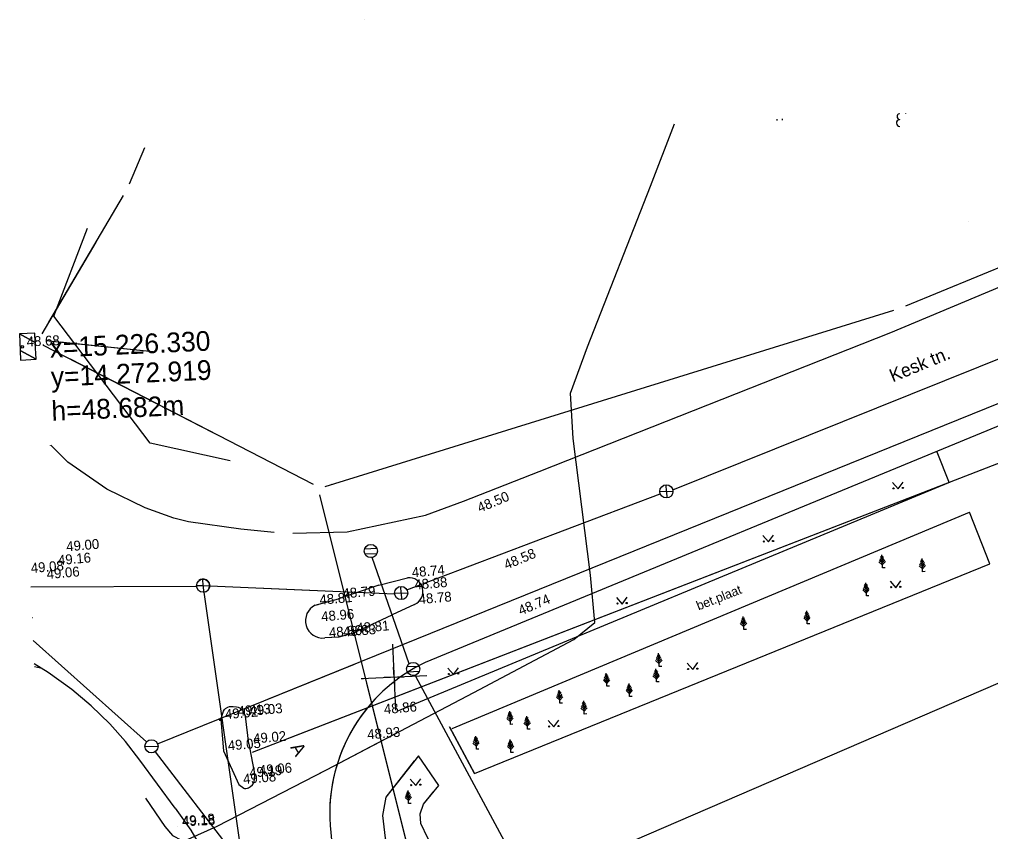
# Model space of a CAD drawing. Extents: x 641415 to 641588, y 6455822 to 6455964.
# Drawn here: x 641415.1 to 641488.8, y 6455902.4 to 6455964.1 of the extents above; entities that cross this region are included whole.
import ezdxf

# ---------------------------------------------------------------- set-up
doc = ezdxf.new("R2010")
doc.units = 0
for name, color, linetype in [('1', 7, 'Continuous'), ('12', 7, 'Continuous'), ('20', 7, 'Continuous'), ('21', 7, 'Continuous'), ('22', 7, 'Continuous'), ('23', 7, 'Continuous'), ('24', 7, 'Continuous'), ('26', 7, 'Continuous'), ('4', 7, 'Continuous'), ('5', 7, 'Continuous'), ('7', 7, 'Continuous'), ('Level 13', 7, 'Continuous'), ('Level 15', 7, 'Continuous'), ('Level 19', 7, 'Continuous'), ('Level 25', 7, 'Continuous'), ('Level 30', 7, 'Continuous'), ('Level 36', 7, 'Continuous'), ('Level 47', 7, 'Continuous'), ('Level 49', 7, 'Continuous'), ('Level 51', 7, 'Continuous'), ('Level 52', 7, 'Continuous'), ('Level 53', 7, 'Continuous'), ('Level 54', 7, 'Continuous'), ('Level 55', 7, 'Continuous')]:
    doc.layers.add(name, color=color, linetype=linetype)

# ---------------------------------------------------------------- blocks, each defined once
blk = doc.blocks.new('KRTRIS')
at = {"layer": 'Level 36'}
for q in [(0, 750), (-750, 0), (750, 0), (0, -750)]:
    blk.add_line((0, 0), q, dxfattribs=at)
blk = doc.blocks.new('VKOR20')
at = {"layer": '4'}
for p, q in [((0, 2500), (0, -2500)), ((-2500, 0), (2500, 0))]:
    blk.add_line(p, q, dxfattribs=at)
blk = doc.blocks.new('KRESK0')
at = {"layer": '23'}
for p, q in [((-458, 200), (458, 200)), ((-458, -200), (458, -200))]:
    blk.add_line(p, q, dxfattribs=at)
blk.add_circle((0, 0), 500, dxfattribs=at)
blk = doc.blocks.new('KKANK4')
at = {"layer": '22'}
for q in [(-500, 0), (0, 500), (500, 0), (0, -500)]:
    blk.add_line((0, 0), q, dxfattribs=at)
blk.add_circle((0, 0), 500, dxfattribs=at)
blk = doc.blocks.new('KMURU5')
at = {"layer": 'Level 15'}
for p, q in [((-403, 505), (0, 0)), ((0, 0), (397, 505))]:
    blk.add_line(p, q, dxfattribs=at)
for centre, radius in [((-353, 55), 42.8), ((347, 55), 45.2)]:
    blk.add_circle(centre, radius, dxfattribs=at)
blk = doc.blocks.new('KMAND6')
at = {"layer": '7'}
for p, q in [((0, 1350), (-248.65, 1598.65)), ((0, 1600), (-181.08, 1781.08)), ((0, 0), (0, 2000)), ((0, 1600), (181.08, 1781.08)), ((0, 1350), (248.65, 1598.65)), ((0, 450), (-491.89, 941.89)), ((0, 750), (-410.81, 1160.81)), ((0, 1050), (-329.73, 1379.73)), ((0, 1050), (329.73, 1379.73)), ((0, 750), (410.81, 1160.81)), ((0, 450), (491.89, 941.89)), ((400, 0), (0, 0))]:
    blk.add_line(p, q, dxfattribs=at)
blk = doc.blocks.new('KVEEK0')
at = {"layer": '21'}
blk.add_line((-500, 0), (500, 0), dxfattribs=at)
blk.add_circle((0, 0), 500, dxfattribs=at)
blk = doc.blocks.new('PUNKT9')
at = {"layer": '12'}
blk.add_circle((0, 0), 100, dxfattribs=at)

msp = doc.modelspace()

# ---------------------------------------------------------------- linework, layer by layer
at = {"layer": '1'}
for p, q in [((641441.295, 6455964.118), (641441.295, 6455964.118)), ((641447.944, 6455910.273), (641487.247, 6455926.702)), ((641488.778, 6455922.775), (641487.247, 6455926.702)), ((641488.778, 6455922.775), (641488.778, 6455922.775)), ((641445.049, 6455914.77), (641445.049, 6455914.77)), ((641454.265, 6455898.562), (641493.407, 6455915.436)), ((641443.532, 6455914.172), (641443.532, 6455914.172))]:
    msp.add_line(p, q, dxfattribs=at)
msp.add_lwpolyline([(641447.742, 6455910.405), (641449.641, 6455906.851), (641488.778, 6455922.775)], dxfattribs=at)
at = {"layer": '20'}
msp.add_line((641427.107, 6455902.831), (641427.107, 6455902.831), dxfattribs=at)
at = {"layer": '21'}
for p, q in [((641417.415, 6455931.786), (641417.427, 6455931.773)), ((641435.858, 6455925.104), (641439.972, 6455925.196)), ((641416.048, 6455918.705), (641416.075, 6455918.69))]:
    msp.add_line(p, q, dxfattribs=at)
msp.add_lwpolyline([(641426.899, 6455904.216), (641424.231, 6455907.859), (641423.143, 6455909.272), (641421.957, 6455910.613), (641420.533, 6455911.994), (641419.065, 6455913.239), (641417.277, 6455914.519), (641416.206, 6455915.172)], dxfattribs=at)
at = {"layer": '22'}
for q in [(641429.008, 6455921.615), (641428.932, 6455921.111), (641429.53, 6455921.138), (641429.039, 6455920.926)]:
    msp.add_line((641429.031, 6455921.116), q, dxfattribs=at)
msp.add_arc((641429.031, 6455921.116), 0.5, 290.03728, 130.26274, dxfattribs=at)
at = {"layer": '24'}
for p, q in [((641464.701, 6455928.392), (641492.011, 6455939.367)), ((641444.505, 6455920.808), (641463.747, 6455928.1)), ((641415.944, 6455921.021), (641428.532, 6455921.083)), ((641429.098, 6455920.62), (641432.279, 6455898.337)), ((641429.531, 6455921.103), (641443.578, 6455920.491)), ((641429.531, 6455921.103), (641437.104, 6455920.773))]:
    msp.add_line(p, q, dxfattribs=at)
at = {"layer": '26'}
for p, q in [((641444.672, 6455915.18), (641441.877, 6455923.259)), ((641445.16, 6455914.245), (641453.496, 6455898.76))]:
    msp.add_line(p, q, dxfattribs=at)
at = {"layer": '4'}
msp.add_line((641441.035, 6455914.06), (641441.212, 6455914.068), dxfattribs=at)
msp.add_line((641441.035, 6455914.06), (641441.212, 6455914.068), dxfattribs=at)
msp.add_line((641441.035, 6455914.06), (641441.212, 6455914.068), dxfattribs=at)
msp.add_line((641441.035, 6455914.06), (641441.212, 6455914.068), dxfattribs=at)
at = {"layer": '7'}
msp.add_line((641481.92, 6455956.525), (641481.921, 6455956.493), dxfattribs=at)
for centre, radius, start, end in [((641481.96, 6455956.745), 0.224, 107.80802, 259.64296), ((641482.144, 6455957.104), 0.292, 208.68073, 209.98402), ((641482.144, 6455957.104), 0.292, 335.14382, 336.44712), ((641481.932, 6455956.243), 0.25, 92.56393, 272.56392)]:
    msp.add_arc(centre, radius, start, end, dxfattribs=at)
at = {"layer": 'Level 15'}
for p, q in [((641472.602, 6455956.548), (641472.607, 6455956.441)), ((641473.007, 6455956.566), (641473.012, 6455956.459))]:
    msp.add_line(p, q, dxfattribs=at)
at = {"layer": 'Level 25'}
for p, q in [((641433.938, 6455912.493), (641493.679, 6455936.7)), ((641424.738, 6455909.255), (641416.127, 6455916.941)), ((641425.573, 6455909.103), (641440.538, 6455915.168)), ((641425.384, 6455908.502), (641432.372, 6455899.426))]:
    msp.add_line(p, q, dxfattribs=at)
at = {"layer": 'Level 30'}
for p, q in [((641484.744, 6455931.291), (641485.702, 6455928.929)), ((641485.647, 6455928.932), (641443.747, 6455911.555)), ((641418.543, 6455922.073), (641418.543, 6455922.073)), ((641442.389, 6455921.164), (641444.562, 6455921.72)), ((641444.562, 6455921.72), (641444.562, 6455921.72)), ((641442.389, 6455921.164), (641439.303, 6455920.118)), ((641442.389, 6455921.164), (641442.389, 6455921.164)), ((641445.653, 6455921.059), (641445.653, 6455921.059)), ((641437.554, 6455919.641), (641439.303, 6455920.118)), ((641439.303, 6455920.118), (641439.303, 6455920.118)), ((641439.303, 6455920.118), (641439.303, 6455920.118)), ((641437.554, 6455919.641), (641437.763, 6455919.698)), ((641437.554, 6455919.641), (641437.554, 6455919.641)), ((641437.554, 6455919.641), (641437.554, 6455919.641)), ((641445.084, 6455919.687), (641443.393, 6455918.895)), ((641445.084, 6455919.687), (641445.084, 6455919.687)), ((641440.356, 6455917.489), (641443.393, 6455918.895)), ((641443.393, 6455918.895), (641443.393, 6455918.895)), ((641436.817, 6455918.295), (641436.817, 6455918.295)), ((641436.817, 6455918.295), (641436.817, 6455918.295)), ((641439.341, 6455917.206), (641438.273, 6455917.146)), ((641439.291, 6455917.203), (641438.273, 6455917.146)), ((641438.273, 6455917.146), (641438.273, 6455917.146)), ((641438.273, 6455917.146), (641438.273, 6455917.146)), ((641440.356, 6455917.489), (641439.341, 6455917.206)), ((641439.341, 6455917.206), (641439.341, 6455917.206)), ((641439.341, 6455917.206), (641439.341, 6455917.206)), ((641440.356, 6455917.489), (641440.356, 6455917.489)), ((641440.356, 6455917.489), (641440.356, 6455917.489)), ((641431.31, 6455911.953), (641431.31, 6455911.953)), ((641432.245, 6455911.206), (641432.245, 6455911.206)), ((641432.517, 6455909.098), (641432.245, 6455911.206)), ((641430.373, 6455910.944), (641430.373, 6455910.944)), ((641430.373, 6455910.944), (641430.59, 6455908.568)), ((641449.641, 6455906.851), (641447.742, 6455910.405)), ((641432.517, 6455909.098), (641432.964, 6455906.691)), ((641430.59, 6455908.568), (641430.59, 6455908.568)), ((641430.59, 6455908.568), (641431.753, 6455906.029)), ((641446.947, 6455905.946), (641445.39, 6455908.198)), ((641431.753, 6455906.029), (641431.753, 6455906.029)), ((641432.627, 6455905.855), (641432.627, 6455905.855))]:
    msp.add_line(p, q, dxfattribs=at)
for points in [[(641481.262, 6455940.34), (641493.291, 6455945.373)], [(641439.972, 6455925.196), (641445.931, 6455926.466), (641448.819, 6455927.529), (641454.561, 6455929.786), (641481.262, 6455940.34)], [(641493.754, 6455935.035), (641445.888, 6455915.284)], [(641434.421, 6455925.154), (641431.892, 6455925.419), (641427.926, 6455925.973), (641426.802, 6455926.239), (641424.623, 6455927.032), (641421.731, 6455928.445), (641418.752, 6455930.502), (641417.481, 6455931.789)], [(641426.899, 6455904.216), (641424.231, 6455907.859), (641423.143, 6455909.272), (641421.957, 6455910.613), (641420.533, 6455911.994), (641419.065, 6455913.239), (641417.277, 6455914.519), (641416.206, 6455915.172)], [(641416.79, 6455914.816), (641416.595, 6455914.87), (641416.467, 6455914.9), (641416.216, 6455914.95)], [(641430.373, 6455910.944), (641430.571, 6455911.581), (641430.646, 6455911.715), (641430.721, 6455911.789), (641430.907, 6455911.9), (641431.04, 6455911.94), (641431.31, 6455911.953), (641431.573, 6455911.928), (641431.704, 6455911.888), (641431.908, 6455911.777), (641431.993, 6455911.704), (641432.085, 6455911.569), (641432.245, 6455911.206)], [(641445.39, 6455908.198), (641442.918, 6455905.051), (641442.651, 6455903.663), (641442.859, 6455901.931), (641443.394, 6455900.539), (641445.473, 6455897.017), (641452.236, 6455885.889), (641456.876, 6455878.218), (641462.968, 6455868.066), (641471.939, 6455853.333)], [(641445.05, 6455907.803), (641442.918, 6455905.051), (641442.651, 6455903.663), (641442.859, 6455901.931), (641443.394, 6455900.539), (641445.473, 6455897.017), (641452.236, 6455885.889), (641456.876, 6455878.218), (641462.968, 6455868.066), (641471.939, 6455853.333)], [(641431.753, 6455906.029), (641432.122, 6455905.747), (641432.171, 6455905.719), (641432.282, 6455905.702), (641432.402, 6455905.728), (641432.481, 6455905.762), (641432.627, 6455905.855), (641432.785, 6455905.997), (641432.847, 6455906.077), (641432.887, 6455906.165), (641432.898, 6455906.213), (641432.964, 6455906.691)], [(641474.376, 6455854.753), (641466.454, 6455867.984), (641459.432, 6455879.696), (641454.91, 6455887.241), (641450.058, 6455895.234), (641447.399, 6455899.653), (641446.097, 6455901.939), (641445.574, 6455903.068), (641445.511, 6455903.79), (641445.758, 6455904.512), (641446.947, 6455905.946)], [(641474.376, 6455854.753), (641466.454, 6455867.984), (641459.432, 6455879.696), (641454.91, 6455887.241), (641450.058, 6455895.234), (641447.399, 6455899.653), (641446.097, 6455901.939), (641445.574, 6455903.068), (641445.511, 6455903.79), (641445.758, 6455904.512), (641446.494, 6455905.446)], [(641426.899, 6455904.216), (641428.102, 6455902.543), (641429.281, 6455900.494), (641429.969, 6455898.887), (641430.703, 6455897.491), (641432.514, 6455894.576), (641433.196, 6455893.486), (641433.508, 6455893.154), (641434.413, 6455892.395), (641434.85, 6455891.834)]]:
    msp.add_lwpolyline(points, dxfattribs=at)
for centre, radius, start, end in [((641444.667, 6455920.663), 1.062, 293.11937, 95.6781), ((641438.123, 6455918.454), 1.316, 115.64455, 276.54997), ((641438.123, 6455918.454), 1.316, 115.64455, 276.54997), ((641451.39, 6455903.787), 12.746, 115.57082, 177.38734), ((641451.39, 6455903.787), 12.746, 136.53541, 216.56596)]:
    msp.add_arc(centre, radius, start, end, dxfattribs=at)
at = {"layer": 'Level 47'}
for p, q in [((641482.412, 6455942.364), (641522.215, 6455958.77)), ((641423.438, 6455951.624), (641424.605, 6455954.399)), ((641417.313, 6455941.115), (641422.986, 6455950.735)), ((641416.799, 6455940.244), (641420.908, 6455947.212)), ((641481.474, 6455942.022), (641438.275, 6455928.627)), ((641416.885, 6455939.386), (641429.774, 6455932.738)), ((641417.088, 6455939.744), (641425.224, 6455938.894)), ((641418.175, 6455939.631), (641425.224, 6455938.894)), ((641418.93, 6455938.331), (641437.385, 6455928.813)), ((641437.863, 6455928.022), (641446.094, 6455895.119)), ((641441.452, 6455913.676), (641446.094, 6455895.119))]:
    msp.add_line(p, q, dxfattribs=at)
at = {"layer": 'Level 49'}
for p, q in [((641487.175, 6455948.756), (641487.175, 6455948.756)), ((641487.175, 6455948.756), (641487.175, 6455948.756)), ((641417.702, 6455941.591), (641417.702, 6455941.591)), ((641425.02, 6455931.94), (641425.02, 6455931.94)), ((641438.76, 6455928.882), (641438.76, 6455928.882))]:
    msp.add_line(p, q, dxfattribs=at)
at = {"layer": 'Level 51'}
msp.add_line((641415.303, 6455939.262), (641415.303, 6455939.262), dxfattribs=at)
at = {"layer": 'Level 52'}
msp.add_line((641415.303, 6455939.262), (641415.303, 6455939.262), dxfattribs=at)
for points in [[(641437.368, 6455906.588), (641438.411, 6455907.132), (641449.601, 6455913.017), (641457.199, 6455917.034), (641458.77, 6455918.308), (641458.465, 6455921.903), (641457.128, 6455932.298), (641456.943, 6455935.73), (641458.221, 6455939.245), (641463.014, 6455951.457), (641464.831, 6455956.2)], [(641424.655, 6455904.973), (641426.12, 6455902.838), (641426.698, 6455902.148), (641427.383, 6455901.788), (641427.89, 6455901.868), (641430.088, 6455902.86), (641438.411, 6455907.132), (641443.745, 6455909.932)]]:
    msp.add_lwpolyline(points, dxfattribs=at)
for points in [[(641415.083, 6455940.247), (641416.29, 6455939.572), (641416.257, 6455940.3), (641416.257, 6455940.3)], [(641415.14, 6455938.98), (641416.347, 6455938.305), (641416.29, 6455939.572), (641415.083, 6455940.247)], [(641415.173, 6455938.252), (641415.173, 6455938.252), (641416.347, 6455938.305), (641415.14, 6455938.98)]]:
    msp.add_lwpolyline(points, close=True, dxfattribs=at)
msp.add_circle((641415.304, 6455939.252), 0.1, dxfattribs=at)
at = {"layer": 'Level 53'}
for p, q in [((641508.886, 6455937.945), (641435.639, 6455909.565)), ((641442.372, 6455912.174), (641432.747, 6455908.444))]:
    msp.add_line(p, q, dxfattribs=at)
msp.add_lwpolyline([(641431.091, 6455930.589), (641425.02, 6455931.94), (641417.702, 6455941.591), (641420.265, 6455948.261)], dxfattribs=at)
at = {"layer": 'Level 54'}
for p, q in [((641487.175, 6455948.756), (641487.175, 6455948.756)), ((641417.702, 6455941.591), (641417.702, 6455941.591)), ((641425.02, 6455931.94), (641425.02, 6455931.94)), ((641438.76, 6455928.882), (641438.76, 6455928.882))]:
    msp.add_line(p, q, dxfattribs=at)
at = {"layer": 'Level 55'}
msp.add_line((641508.886, 6455937.945), (641432.747, 6455908.444), dxfattribs=at)

# ---------------------------------------------------------------- block references
at = {"layer": '12', "xscale": 0.0009999101203492353, "yscale": 0.0009999101203492353, "rotation": 4.882558169709446}
msp.add_blockref('PUNKT9', (641430.373, 6455910.944), dxfattribs=at)
at = {"layer": '21', "xscale": 0.0009999109765357914, "yscale": 0.0009999109765357912, "rotation": 2.5639240003553767}
msp.add_blockref('KVEEK0', (641425.108, 6455908.919), dxfattribs=at)
at = {"layer": '22', "xscale": 0.0009999109765357914, "yscale": 0.0009999109765357912, "rotation": 2.5639240003553767}
for p in [(641464.215, 6455928.277), (641429.031, 6455921.116), (641444.074, 6455920.556)]:
    msp.add_blockref('KKANK4', p, dxfattribs=at)
at = {"layer": '23', "xscale": 0.0009999109765357914, "yscale": 0.0009999109765357912, "rotation": 2.5639240003553767}
for p in [(641441.771, 6455923.747), (641444.991, 6455914.794)]:
    msp.add_blockref('KRESK0', p, dxfattribs=at)
at = {"layer": '4', "xscale": 0.0009999109765357914, "yscale": 0.0009999109765357912, "rotation": 2.5639240003553767}
msp.add_blockref('VKOR20', (641443.532, 6455914.172), dxfattribs=at)
msp.add_blockref('VKOR20', (641443.532, 6455914.172), dxfattribs=at)
msp.add_blockref('VKOR20', (641443.532, 6455914.172), dxfattribs=at)
msp.add_blockref('VKOR20', (641443.532, 6455914.172), dxfattribs=at)
at = {"layer": '7', "xscale": 0.0004999554882678957, "yscale": 0.0004999554882678956, "rotation": 2.5639240003553767}
for p in [(641480.625, 6455922.466), (641483.675, 6455922.175), (641479.401, 6455920.333), (641474.914, 6455918.208), (641470.093, 6455917.782), (641463.664, 6455914.982), (641463.465, 6455913.804), (641459.696, 6455913.475), (641461.422, 6455912.69), (641456.13, 6455912.192), (641457.979, 6455911.366), (641452.365, 6455910.581), (641453.661, 6455910.211), (641449.785, 6455908.701), (641452.408, 6455908.444), (641444.641, 6455904.569)]:
    msp.add_blockref('KMAND6', p, dxfattribs=at)
at = {"layer": 'Level 15', "xscale": 0.0009999109765357914, "yscale": 0.0009999109765357912, "rotation": 2.5639240003553767}
for p in [(641481.822, 6455928.467), (641471.974, 6455924.437), (641481.635, 6455920.963), (641460.857, 6455919.724), (641448.054, 6455914.366), (641466.218, 6455914.749), (641455.674, 6455910.388), (641445.181, 6455905.93), (641445.181, 6455905.93)]:
    msp.add_blockref('KMURU5', p, dxfattribs=at)
at = {"layer": 'Level 36', "xscale": 0.0009999109765357914, "yscale": 0.0009999109765357912, "rotation": 2.5639240003553767}
msp.add_blockref('KRTRIS', (641443.532, 6455914.172), dxfattribs=at)

# ---------------------------------------------------------------- texts
for s, rotation, p in [('48.68', 2.56392, (641415.652, 6455939.278)), ('48.68', 2.56392, (641415.652, 6455939.278)), ('48.68', 2.56392, (641415.652, 6455939.278)), ('48.68', 2.56392, (641415.652, 6455939.278)), ('48.68', 2.56392, (641415.652, 6455939.278)), ('48.68', 2.56392, (641415.652, 6455939.278)), ('48.68', 2.56392, (641415.652, 6455939.278)), ('48.68', 2.56392, (641415.652, 6455939.278)), ('49.00', 4.88251, (641418.669, 6455923.716)), ('49.16', 4.88251, (641418.044, 6455922.679)), ('49.08', 4.88251, (641415.978, 6455922.077)), ('49.06', 4.88251, (641417.185, 6455921.619)), ('48.74', 4.88251, (641444.911, 6455921.749)), ('48.88', 4.88251, (641445.109, 6455920.816)), ('48.79', 4.88251, (641439.652, 6455920.148)), ('48.78', 4.88251, (641445.433, 6455919.717)), ('48.81', 4.88251, (641437.902, 6455919.67)), ('48.96', 4.88251, (641438.033, 6455918.398)), ('48.96', 4.88251, (641438.033, 6455918.398)), ('48.81', 4.88251, (641440.704, 6455917.519)), ('48.86', 4.88251, (641438.622, 6455917.176)), ('48.86', 4.88251, (641438.622, 6455917.176)), ('48.83', 4.88251, (641439.69, 6455917.236)), ('49.02', 4.88251, (641430.722, 6455910.973)), ('49.13', 4.88251, (641431.693, 6455911.211)), ('49.03', 4.88251, (641432.593, 6455911.236)), ('49.03', 4.88251, (641432.593, 6455911.236)), ('48.86', 4.88251, (641442.793, 6455911.364)), ('48.86', 4.88251, (641442.793, 6455911.364)), ('48.93', 4.88251, (641441.529, 6455909.439)), ('48.93', 4.88251, (641441.529, 6455909.439)), ('49.02', 4.88251, (641432.866, 6455909.127)), ('49.02', 4.88251, (641432.866, 6455909.127)), ('49.05', 4.88251, (641430.939, 6455908.597)), ('49.19', 4.88251, (641432.571, 6455906.534)), ('49.06', 4.88251, (641433.312, 6455906.721)), ('49.08', 4.88251, (641432.101, 6455906.058)), ('49.18', 4.88251, (641427.456, 6455902.861)), ('49.18', 2.56392, (641427.457, 6455902.847))]:
    msp.add_text(s, height=0.7499, rotation=rotation).set_placement(p)
at = {"layer": '1'}
msp.add_text('Kesk tn.', height=0.9999, rotation=22.36714, dxfattribs=at).set_placement((641481.406, 6455936.553))
at = {"layer": '5'}
for s, p in [('48.50', (641450.043, 6455926.652)), ('48.58', (641452.066, 6455922.324)), ('48.74', (641453.155, 6455918.853))]:
    msp.add_text(s, height=0.7499, rotation=22.64328, dxfattribs=at).set_placement(p)
at = {"layer": 'Level 13'}
msp.add_text('A', height=1, rotation=300.23872, dxfattribs=at).set_placement((641435.623, 6455908.843))
msp.add_text('A', height=1, rotation=300.23872, dxfattribs=at).set_placement((641435.623, 6455908.843))
at = {"layer": 'Level 19'}
msp.add_text('bet.plaat', height=0.6999, rotation=21.55441, dxfattribs=at).set_placement((641466.657, 6455919.232))
at = {"layer": 'Level 52'}
for s, height, p in [('x=15 226.330', 1.49987, (641417.416, 6455938.426)), ('y=14 272.919', 1.49987, (641417.504, 6455936.218)), ('h=48.682m', 1.4999, (641417.547, 6455933.627))]:
    msp.add_text(s, height=height, rotation=2.56392, dxfattribs=at).set_placement(p)

doc.saveas('drawing.dxf')
